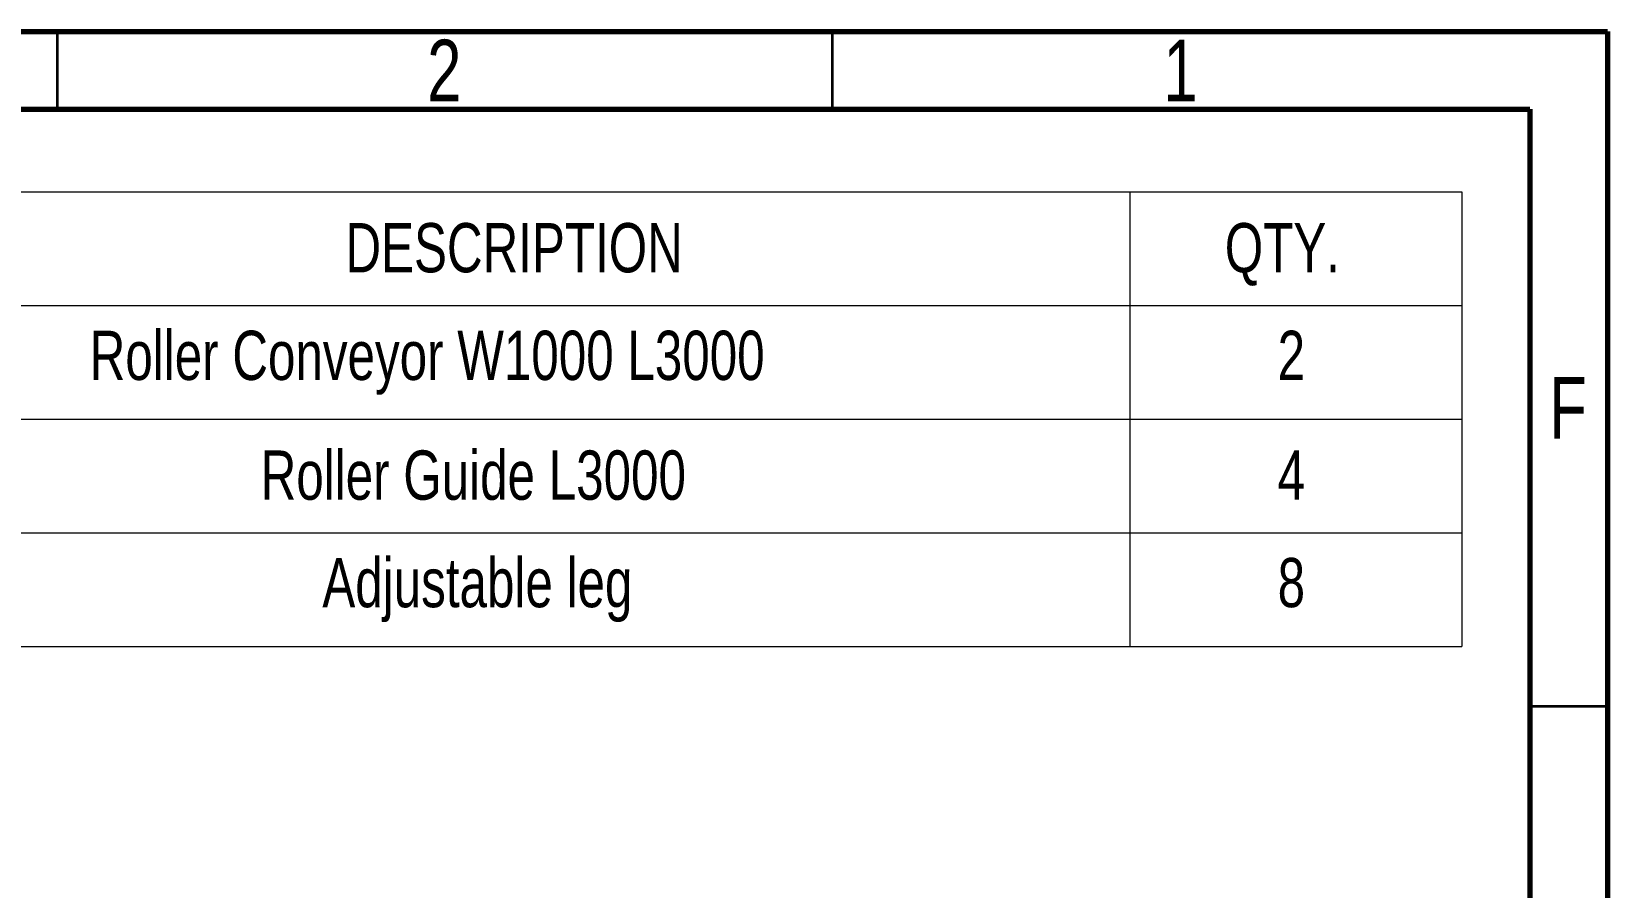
# Model space of a CAD drawing. Header units: millimetres. Extents: x 15 to 415, y 5 to 292.
# Drawn here: x 313.3 to 415, y 236.8 to 292 of the extents above; entities that cross this region are included whole.
import ezdxf

# ---------------------------------------------------------------- set-up
doc = ezdxf.new("R2010")
doc.units = ezdxf.units.MM
doc.styles.add('SLDTEXTSTYLE0', font='TXT', dxfattribs={"width": 0.75})

# ---------------------------------------------------------------- blocks, each defined once
blk = doc.blocks.new('SW_TABLEANNOTATION_0')
at = {"color": 0, "linetype": 'Continuous', "lineweight": 18}
for p, q in [((72.7, 0), (147.33, 0)), ((147.33, 0), (147.33, -7.33)), ((147.33, 0), (168.76, 0)), ((168.76, 0), (168.76, -7.33)), ((72.7, -7.33), (147.33, -7.33)), ((147.33, -7.33), (168.76, -7.33)), ((147.33, -7.33), (147.33, -14.65)), ((168.76, -7.33), (168.76, -14.65)), ((72.7, -14.65), (147.33, -14.65)), ((147.33, -14.65), (147.33, -21.98)), ((147.33, -14.65), (168.76, -14.65)), ((168.76, -14.65), (168.76, -21.98)), ((72.7, -21.98), (147.33, -21.98)), ((147.33, -21.98), (147.33, -29.31)), ((147.33, -21.98), (168.76, -21.98)), ((168.76, -21.98), (168.76, -29.31)), ((72.7, -29.31), (147.33, -29.31)), ((147.33, -29.31), (168.76, -29.31))]:
    blk.add_line(p, q, dxfattribs=at)
at = {"color": 0, "linetype": 'Continuous', "lineweight": 0, "attachment_point": 1, "style": 'SLDTEXTSTYLE0'}
for s, insert, char_height in [('DESCRIPTION', (96.73, -2.01), 3.175), ('QTY.', (153.46, -2.01), 3.175), ('Roller Conveyor W1000 L3000', (80.23, -8.95), 3.175), ('2', (156.87, -8.95), 3.17), ('Roller Guide L3000', (91.26, -16.67), 3.175), ('4', (156.87, -16.67), 3.17), ('Adjustable leg', (95.24, -23.6), 3.175), ('8', (156.87, -23.6), 3.17)]:
    blk.add_mtext(s, dxfattribs=dict(at, insert=insert, char_height=char_height))

msp = doc.modelspace()

# ---------------------------------------------------------------- linework, layer by layer
at = {"color": 7, "linetype": 'Continuous', "lineweight": 70}
for p, q in [((15, 292), (415, 292)), ((415, 292), (415, 5)), ((20, 287), (410, 287)), ((410, 287), (410, 10))]:
    msp.add_line(p, q, dxfattribs=at)
at = {"color": 7, "linetype": 'Continuous', "lineweight": 35}
for p, q in [((315, 287), (315, 292)), ((365, 287), (365, 292)), ((410, 248.5), (415, 248.5))]:
    msp.add_line(p, q, dxfattribs=at)

# ---------------------------------------------------------------- block references
at = {"color": 7, "linetype": 'Continuous', "lineweight": 0}
msp.add_blockref('SW_TABLEANNOTATION_0', (236.85171, 281.66269), dxfattribs=at)

# ---------------------------------------------------------------- texts
at = {"color": 7, "linetype": 'Continuous', "lineweight": 0, "char_height": 3.96875, "attachment_point": 2, "style": 'SLDTEXTSTYLE0'}
for s, insert in [('2', (339.96004, 291.47393)), ('1', (387.46004, 291.47393)), ('F', (412.45774, 269.72393))]:
    msp.add_mtext(s, dxfattribs=dict(at, insert=insert))

doc.saveas('drawing.dxf')
